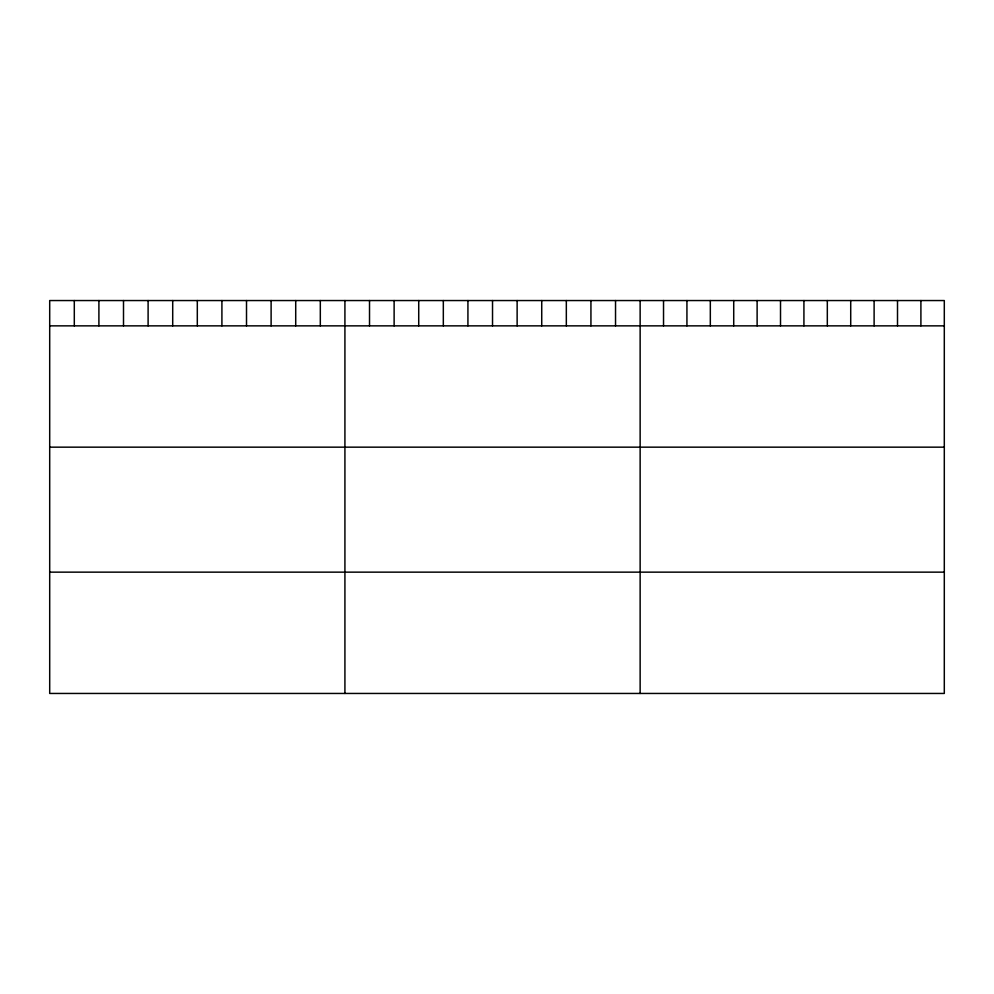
<?xml version="1.0" encoding="UTF-8"?>
<svg xmlns="http://www.w3.org/2000/svg" width="994" height="994" viewBox="0 0 994 994"><rect width="100%" height="100%" fill="white"/><g stroke="black" fill="none" stroke-linecap="round" stroke-linejoin="round"><path stroke-width="1.49" d="M944.3 325.858L944.3 693.452L49.7 693.452L49.7 300.548L944.3 300.548L944.3 325.858L49.7 325.858M49.7 447.163L944.3 447.163M49.7 572.146L944.3 572.146M920.904 300.548L920.904 325.858M897.507 300.548L897.507 325.858M874.111 300.548L874.111 325.858M850.715 300.548L850.715 325.858M827.319 300.548L827.319 325.858M803.922 300.548L803.922 325.858M780.514 300.548L780.514 325.858M757.117 300.548L757.117 325.858M733.721 300.548L733.721 325.858M710.325 300.548L710.325 325.858M686.929 300.548L686.929 325.858M663.532 300.548L663.532 325.858M640.136 300.548L640.136 693.452M615.534 300.548L615.534 325.858M590.933 300.548L590.933 325.858M566.332 300.548L566.332 325.858M541.73 300.548L541.73 325.858M517.128 300.548L517.128 325.858M492.527 300.548L492.527 325.858M467.925 300.548L467.925 325.858M443.324 300.548L443.324 325.858M418.722 300.548L418.722 325.858M394.121 300.548L394.121 325.858M369.519 300.548L369.519 325.858M344.918 300.548L344.918 693.452M320.317 300.548L320.317 325.858M295.715 300.548L295.715 325.858M271.113 300.548L271.113 325.858M246.512 300.548L246.512 325.858M221.91 300.548L221.91 325.858M197.309 300.548L197.309 325.858M172.707 300.548L172.707 325.858M148.106 300.548L148.106 325.858M123.505 300.548L123.505 325.858M98.903 300.548L98.903 325.858M74.301 300.548L74.301 325.858"/></g></svg>
